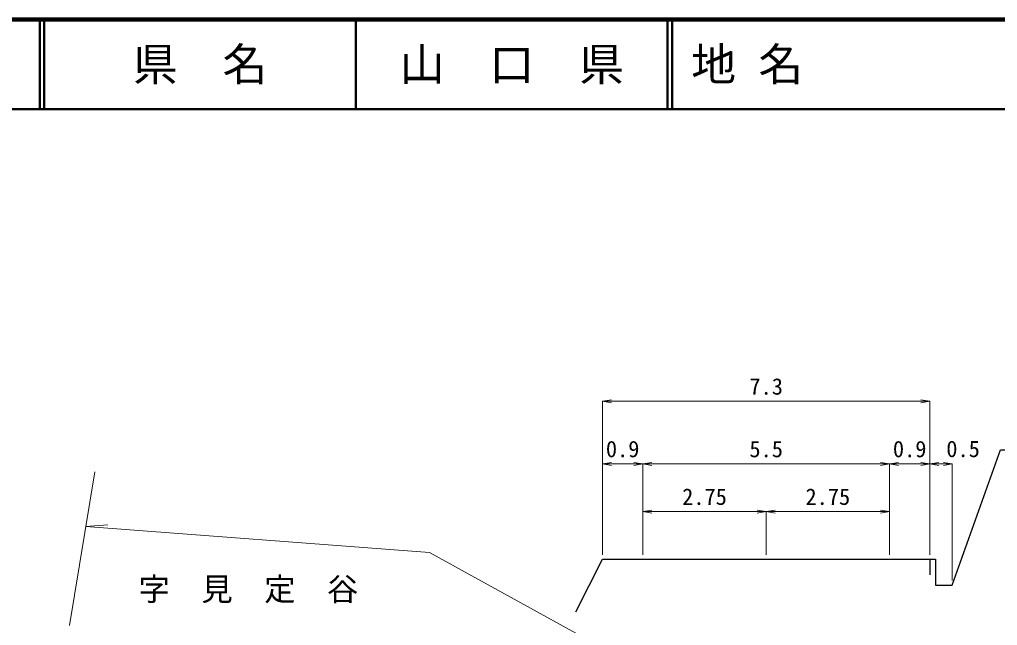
# Model space of a CAD drawing. Units: millimetres at full size, sheet at 1:1000, with parts at other scales. Extents: x 40000 to 680000, y 20000 to 380000.
# Drawn here: x 295495 to 404520, y 312420 to 380000 of the extents above; entities that cross this region are included whole.
import ezdxf
from ezdxf.enums import TextEntityAlignment as Align

# ---------------------------------------------------------------- set-up
doc = ezdxf.new("R2010")
doc.units = ezdxf.units.MM
doc.header["$LTSCALE"] = 1000
for name, color, linetype, lineweight in [('M-BGD', 7, 'Continuous', 25), ('M-STR-HTXT', 7, 'Continuous', 13), ('M-TTL', 2, 'Continuous', 140), ('M-TTL-LINE', 7, 'Continuous', 50)]:
    doc.layers.add(name, color=color, linetype=linetype, lineweight=lineweight)
doc.layers.add('M-BMK-HTXT', color=7, linetype='Continuous')
doc.layers.add('M-TTL-TXT', color=7, linetype='Continuous')
doc.styles.add('ＭＳ ゴシック', font='')
doc.styles.get('ＭＳ ゴシック').set_extended_font_data('MS Gothic')

# ---------------------------------------------------------------- blocks, each defined once
blk = doc.blocks.new('open_arrow')
at = {"color": 0, "linetype": 'Continuous', "lineweight": -2}
blk.add_lwpolyline([(7.5, 1.25), (0, 0), (7.5, -1.25)], dxfattribs=at)

msp = doc.modelspace()

# ---------------------------------------------------------------- linework, layer by layer
at = {"layer": 'M-BGD'}
for points in [[(399486, 316929), (404846, 332025), (408895, 332025)], [(357501, 313946), (360486, 319803), (364986, 319803), (378736, 319803), (392486, 319803), (396986, 319803), (396986, 318053)], [(396986, 319803), (397611, 319803), (397611, 316929), (399486, 316929)]]:
    msp.add_lwpolyline(points, dxfattribs=at)
at = {"layer": 'M-STR-HTXT'}
for p, q in [((360486, 320303), (360486, 337424)), ((396986, 337423), (360486, 337423)), ((396986, 320303), (396986, 337424)), ((360486, 330443), (364986, 330443)), ((364986, 320303), (364986, 330444)), ((364986, 330443), (392486, 330443)), ((392486, 320303), (392486, 330444)), ((392486, 330443), (396986, 330443)), ((396986, 330443), (399486, 330443)), ((399486, 317429), (399486, 330444)), ((303883, 329540), (301066, 312428)), ((364986, 325125), (378736, 325125)), ((378736, 320303), (378736, 325126)), ((378736, 325125), (392486, 325125)), ((302884, 323470), (305334, 323626))]:
    msp.add_line(p, q, dxfattribs=at)
msp.add_lwpolyline([(302884, 323470), (341194, 320553), (389899, 293709), (403358, 283724), (420057, 293244), (431994, 311705), (470509, 335705)], dxfattribs=at)
at = {"layer": 'M-TTL'}
msp.add_line((680000, 380000), (40000, 380000), dxfattribs=at)
at = {"layer": 'M-TTL-LINE'}
for p, q in [((297750, 380000), (297750, 370000)), ((298250, 380000), (298250, 370000)), ((333000, 380000), (333000, 370000)), ((367750, 380000), (367750, 370000)), ((368250, 380000), (368250, 370000)), ((40000, 370000), (680000, 370000))]:
    msp.add_line(p, q, dxfattribs=at)

# ---------------------------------------------------------------- block references
at = {"layer": 'M-STR-HTXT', "xscale": 133, "yscale": 133}
for p in [(360486, 337423), (360486, 330443), (364986, 330443), (392486, 330443), (396986, 330443), (364986, 325125), (378736, 325125)]:
    msp.add_blockref('open_arrow', p, dxfattribs=at)
at = {"layer": 'M-STR-HTXT', "xscale": 133, "yscale": 133, "rotation": 180}
for p in [(396986, 337423), (364986, 330443), (392486, 330443), (396986, 330443), (399486, 330443), (378736, 325125), (392486, 325125)]:
    msp.add_blockref('open_arrow', p, dxfattribs=at)

# ---------------------------------------------------------------- texts
at = {"layer": 'M-BMK-HTXT', "style": 'ＭＳ ゴシック'}
msp.add_text('字\u3000見\u3000定\u3000谷', height=2566, dxfattribs=at).set_placement((321013, 316465), align=Align.MIDDLE_CENTER)
at = {"layer": 'M-STR-HTXT', "style": 'ＭＳ ゴシック'}
for s, p in [('7.3', (378736, 337611)), ('0.9', (362736, 330630)), ('5.5', (378736, 330630)), ('0.9', (394736, 330630)), ('0.5', (400690, 330647)), ('2.75', (371861, 325313)), ('2.75', (385611, 325313))]:
    msp.add_text(s, height=1833, dxfattribs=at).set_placement(p, align=Align.BOTTOM_CENTER)
at = {"layer": 'M-TTL-TXT', "style": 'ＭＳ ゴシック'}
for s, p in [('県\u3000名', (315625, 375000)), ('山\u3000口\u3000県', (350375, 375000))]:
    msp.add_text(s, height=3666, dxfattribs=at).set_placement(p, align=Align.MIDDLE_CENTER)
msp.add_text('地 名', height=3666, dxfattribs=at).set_placement((370380, 375000), align=Align.MIDDLE_LEFT)

doc.saveas('drawing.dxf')
